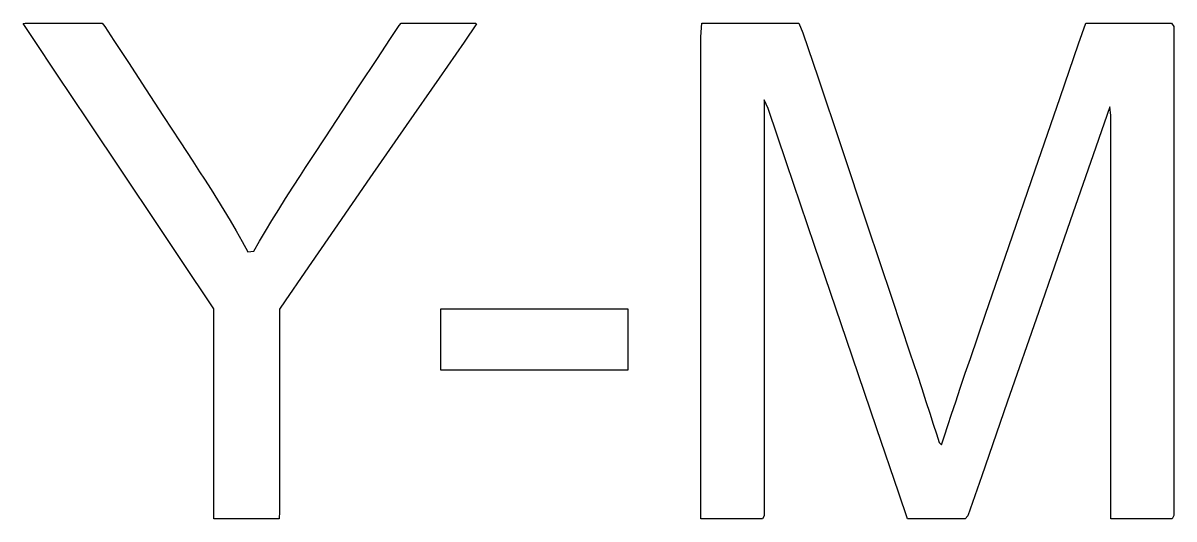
# Model space of a CAD drawing. Header units: metres. Extents: x 3906 to 4789, y 859 to 1465.
# Drawn here: x 4093.9 to 4193.6, y 970.5 to 1013.4 of the extents above; entities that cross this region are included whole.
import ezdxf

# ---------------------------------------------------------------- set-up
doc = ezdxf.new("R2010")
doc.units = ezdxf.units.M

msp = doc.modelspace()

# ---------------------------------------------------------------- linework, layer by layer
at = {"layer": 'COMPONENT1'}
for p, q in [((4093.9, 1013.371), (4094.073, 1013.408)), ((4094.073, 1013.408), (4094.766, 1013.408)), ((4094.766, 1013.408), (4095.807, 1013.408)), ((4095.807, 1013.408), (4097.041, 1013.408)), ((4097.041, 1013.408), (4098.311, 1013.408)), ((4098.311, 1013.408), (4099.46, 1013.408)), ((4099.46, 1013.408), (4100.331, 1013.408)), ((4100.331, 1013.408), (4100.767, 1013.408)), ((4100.767, 1013.408), (4100.983, 1013.113)), ((4126.487, 1013.186), (4126.672, 1013.408)), ((4126.672, 1013.408), (4127.134, 1013.408)), ((4127.134, 1013.408), (4127.998, 1013.408)), ((4127.998, 1013.408), (4129.115, 1013.408)), ((4129.115, 1013.408), (4130.334, 1013.408)), ((4130.334, 1013.408), (4131.505, 1013.408)), ((4131.505, 1013.408), (4132.478, 1013.408)), ((4132.478, 1013.408), (4133.104, 1013.408)), ((4133.104, 1013.408), (4133.198, 1013.325)), ((4152.652, 1012.205), (4152.714, 1013.408)), ((4152.714, 1013.408), (4153.542, 1013.408)), ((4153.542, 1013.408), (4155.063, 1013.408)), ((4155.063, 1013.408), (4156.93, 1013.408)), ((4156.93, 1013.408), (4158.797, 1013.408)), ((4158.797, 1013.408), (4160.318, 1013.408)), ((4160.318, 1013.408), (4161.146, 1013.408)), ((4161.146, 1013.408), (4161.492, 1012.556)), ((4185.371, 1011.592), (4185.996, 1013.408)), ((4185.996, 1013.408), (4186.461, 1013.408)), ((4186.461, 1013.408), (4187.648, 1013.408)), ((4187.648, 1013.408), (4189.248, 1013.408)), ((4189.248, 1013.408), (4190.952, 1013.408)), ((4190.952, 1013.408), (4192.449, 1013.408)), ((4192.449, 1013.408), (4193.429, 1013.408)), ((4193.429, 1013.408), (4193.644, 1013.096)), ((4094.831, 1011.977), (4093.9, 1013.371)), ((4100.983, 1013.113), (4101.783, 1011.889)), ((4125.75, 1012.067), (4126.487, 1013.186)), ((4133.198, 1013.325), (4132.116, 1011.762)), ((4161.492, 1012.556), (4162.796, 1008.655)), ((4193.644, 1013.096), (4193.644, 1008.94)), ((4096.837, 1008.977), (4094.831, 1011.977)), ((4101.783, 1011.889), (4103.028, 1009.985)), ((4124.558, 1010.259), (4125.75, 1012.067)), ((4132.116, 1011.762), (4129.957, 1008.644)), ((4152.652, 1006.696), (4152.652, 1012.205)), ((4183.774, 1006.952), (4185.371, 1011.592)), ((4103.028, 1009.985), (4104.525, 1007.695)), ((4123.101, 1008.048), (4124.558, 1010.259)), ((4099.542, 1004.932), (4096.837, 1008.977)), ((4129.957, 1008.644), (4127.11, 1004.532)), ((4162.796, 1008.655), (4164.787, 1002.702)), ((4193.644, 1008.94), (4193.644, 1001.305)), ((4104.525, 1007.695), (4106.084, 1005.311)), ((4121.567, 1005.72), (4123.101, 1008.048)), ((4152.652, 998.288), (4152.652, 1006.696)), ((4158.479, 1005.996), (4158.131, 1006.755)), ((4158.131, 1006.755), (4158.131, 1003.217)), ((4181.622, 1000.698), (4183.774, 1006.952)), ((4120.145, 1003.561), (4121.567, 1005.72)), ((4160.072, 1001.306), (4158.479, 1005.996)), ((4188.074, 1006.144), (4186.866, 1002.666)), ((4188.164, 1005.398), (4188.074, 1006.144)), ((4102.571, 1000.402), (4099.542, 1004.932)), ((4106.084, 1005.311), (4107.512, 1003.127)), ((4127.11, 1004.532), (4123.963, 999.986)), ((4188.164, 1000.787), (4188.164, 1005.398)), ((4119.022, 1001.857), (4120.145, 1003.561)), ((4107.512, 1003.127), (4108.617, 1001.436)), ((4158.131, 1003.217), (4158.131, 996.717)), ((4164.787, 1002.702), (4167.051, 995.927)), ((4186.866, 1002.666), (4184.647, 996.275)), ((4108.617, 1001.436), (4109.208, 1000.533)), ((4118.388, 1000.894), (4119.022, 1001.857)), ((4109.208, 1000.533), (4109.625, 999.885)), ((4117.944, 1000.214), (4118.388, 1000.894)), ((4162.504, 994.148), (4160.072, 1001.306)), ((4179.332, 994.041), (4181.622, 1000.698)), ((4188.164, 993.75), (4188.164, 1000.787)), ((4193.644, 1001.305), (4193.644, 991.93)), ((4105.548, 995.949), (4102.571, 1000.402)), ((4109.625, 999.885), (4110.193, 998.987)), ((4117.289, 999.198), (4117.944, 1000.214)), ((4123.963, 999.986), (4120.904, 995.568)), ((4110.193, 998.987), (4110.751, 998.089)), ((4116.66, 998.208), (4117.289, 999.198)), ((4110.751, 998.089), (4111.3, 997.191)), ((4116.055, 997.244), (4116.66, 998.208)), ((4152.652, 988.719), (4152.652, 998.288)), ((4111.3, 997.191), (4111.838, 996.293)), ((4115.476, 996.306), (4116.055, 997.244)), ((4158.131, 996.717), (4158.131, 988.736)), ((4108.1, 992.133), (4105.548, 995.949)), ((4111.838, 996.293), (4112.367, 995.395)), ((4114.922, 995.394), (4115.476, 996.306)), ((4120.904, 995.568), (4118.322, 991.838)), ((4167.051, 995.927), (4169.179, 989.563)), ((4184.647, 996.275), (4181.923, 988.429)), ((4112.367, 995.395), (4112.886, 994.496)), ((4112.886, 994.496), (4113.396, 993.598)), ((4113.888, 993.648), (4114.392, 994.508)), ((4114.392, 994.508), (4114.922, 995.394)), ((4113.396, 993.598), (4113.888, 993.648)), ((4165.272, 986.003), (4162.504, 994.148)), ((4177.318, 988.191), (4179.332, 994.041)), ((4188.164, 985.741), (4188.164, 993.75)), ((4109.85, 989.516), (4108.1, 992.133)), ((4118.322, 991.838), (4116.605, 989.357)), ((4193.644, 991.93), (4193.644, 982.555)), ((4110.43, 988.642), (4109.85, 989.516)), ((4169.179, 989.563), (4170.757, 984.841)), ((4110.43, 987.745), (4110.43, 988.642)), ((4116.605, 989.357), (4116.114, 988.621)), ((4116.114, 988.621), (4116.114, 987.597)), ((4130.12, 983.345), (4130.12, 988.649)), ((4130.12, 988.649), (4146.323, 988.649)), ((4146.323, 988.649), (4146.323, 983.345)), ((4152.652, 979.731), (4152.652, 988.719)), ((4158.131, 988.736), (4158.131, 980.756)), ((4110.43, 985.631), (4110.43, 987.745)), ((4116.114, 987.597), (4116.114, 985.393)), ((4175.999, 984.358), (4177.318, 988.191)), ((4181.923, 988.429), (4179.199, 980.582)), ((4110.43, 982.711), (4110.43, 985.631)), ((4167.871, 978.351), (4165.272, 986.003)), ((4188.164, 978.219), (4188.164, 985.741)), ((4116.114, 985.393), (4116.114, 982.42)), ((4170.757, 984.841), (4171.375, 982.993)), ((4175.558, 983.072), (4175.999, 984.358)), ((4110.43, 979.397), (4110.43, 982.711)), ((4146.323, 983.345), (4130.12, 983.345)), ((4171.375, 982.993), (4171.78, 981.767)), ((4175.123, 981.792), (4175.558, 983.072)), ((4193.644, 982.555), (4193.644, 974.92)), ((4116.114, 982.42), (4116.114, 979.091)), ((4171.78, 981.767), (4172.15, 980.637)), ((4174.725, 980.611), (4175.123, 981.792)), ((4158.131, 980.756), (4158.131, 974.256)), ((4172.15, 980.637), (4172.487, 979.603)), ((4174.364, 979.529), (4174.725, 980.611)), ((4179.199, 980.582), (4176.98, 974.192)), ((4152.652, 973.062), (4152.652, 979.731)), ((4172.487, 979.603), (4172.788, 978.665)), ((4174.039, 978.545), (4174.364, 979.529)), ((4110.43, 976.103), (4110.43, 979.397)), ((4116.114, 979.091), (4116.114, 975.818)), ((4172.788, 978.665), (4173.056, 977.824)), ((4173.752, 977.661), (4174.039, 978.545)), ((4169.8, 972.674), (4167.871, 978.351)), ((4173.056, 977.824), (4173.29, 977.079)), ((4173.501, 976.875), (4173.752, 977.661)), ((4188.164, 972.637), (4188.164, 978.219)), ((4173.29, 977.079), (4173.501, 976.875)), ((4110.43, 973.239), (4110.43, 976.103)), ((4116.114, 975.818), (4116.114, 973.014)), ((4193.644, 974.92), (4193.644, 970.764)), ((4158.131, 974.256), (4158.131, 970.718)), ((4176.98, 974.192), (4175.773, 970.714)), ((4110.43, 971.218), (4110.43, 973.239)), ((4116.114, 973.014), (4116.114, 971.09)), ((4152.652, 970.453), (4152.652, 973.062)), ((4170.555, 970.453), (4169.8, 972.674)), ((4188.164, 970.453), (4188.164, 972.637)), ((4110.43, 970.453), (4110.43, 971.218)), ((4116.114, 971.09), (4116.112, 970.453)), ((4158.131, 970.718), (4157.978, 970.453)), ((4175.773, 970.714), (4175.539, 970.453)), ((4193.644, 970.764), (4193.49, 970.453)), ((4110.669, 970.453), (4110.43, 970.453)), ((4111.3, 970.453), (4110.669, 970.453)), ((4112.195, 970.453), (4111.3, 970.453)), ((4113.224, 970.453), (4112.195, 970.453)), ((4114.259, 970.453), (4113.224, 970.453)), ((4115.172, 970.453), (4114.259, 970.453)), ((4115.832, 970.453), (4115.172, 970.453)), ((4116.112, 970.453), (4115.832, 970.453)), ((4152.985, 970.453), (4152.652, 970.453)), ((4153.836, 970.453), (4152.985, 970.453)), ((4154.982, 970.453), (4153.836, 970.453)), ((4156.202, 970.453), (4154.982, 970.453)), ((4157.275, 970.453), (4156.202, 970.453)), ((4157.978, 970.453), (4157.275, 970.453)), ((4170.866, 970.453), (4170.555, 970.453)), ((4171.662, 970.453), (4170.866, 970.453)), ((4172.735, 970.453), (4171.662, 970.453)), ((4173.877, 970.453), (4172.735, 970.453)), ((4174.881, 970.453), (4173.877, 970.453)), ((4175.539, 970.453), (4174.881, 970.453)), ((4188.497, 970.453), (4188.164, 970.453)), ((4189.348, 970.453), (4188.497, 970.453)), ((4190.494, 970.453), (4189.348, 970.453)), ((4191.715, 970.453), (4190.494, 970.453)), ((4192.787, 970.453), (4191.715, 970.453)), ((4193.49, 970.453), (4192.787, 970.453))]:
    msp.add_line(p, q, dxfattribs=at)

doc.saveas('drawing.dxf')
